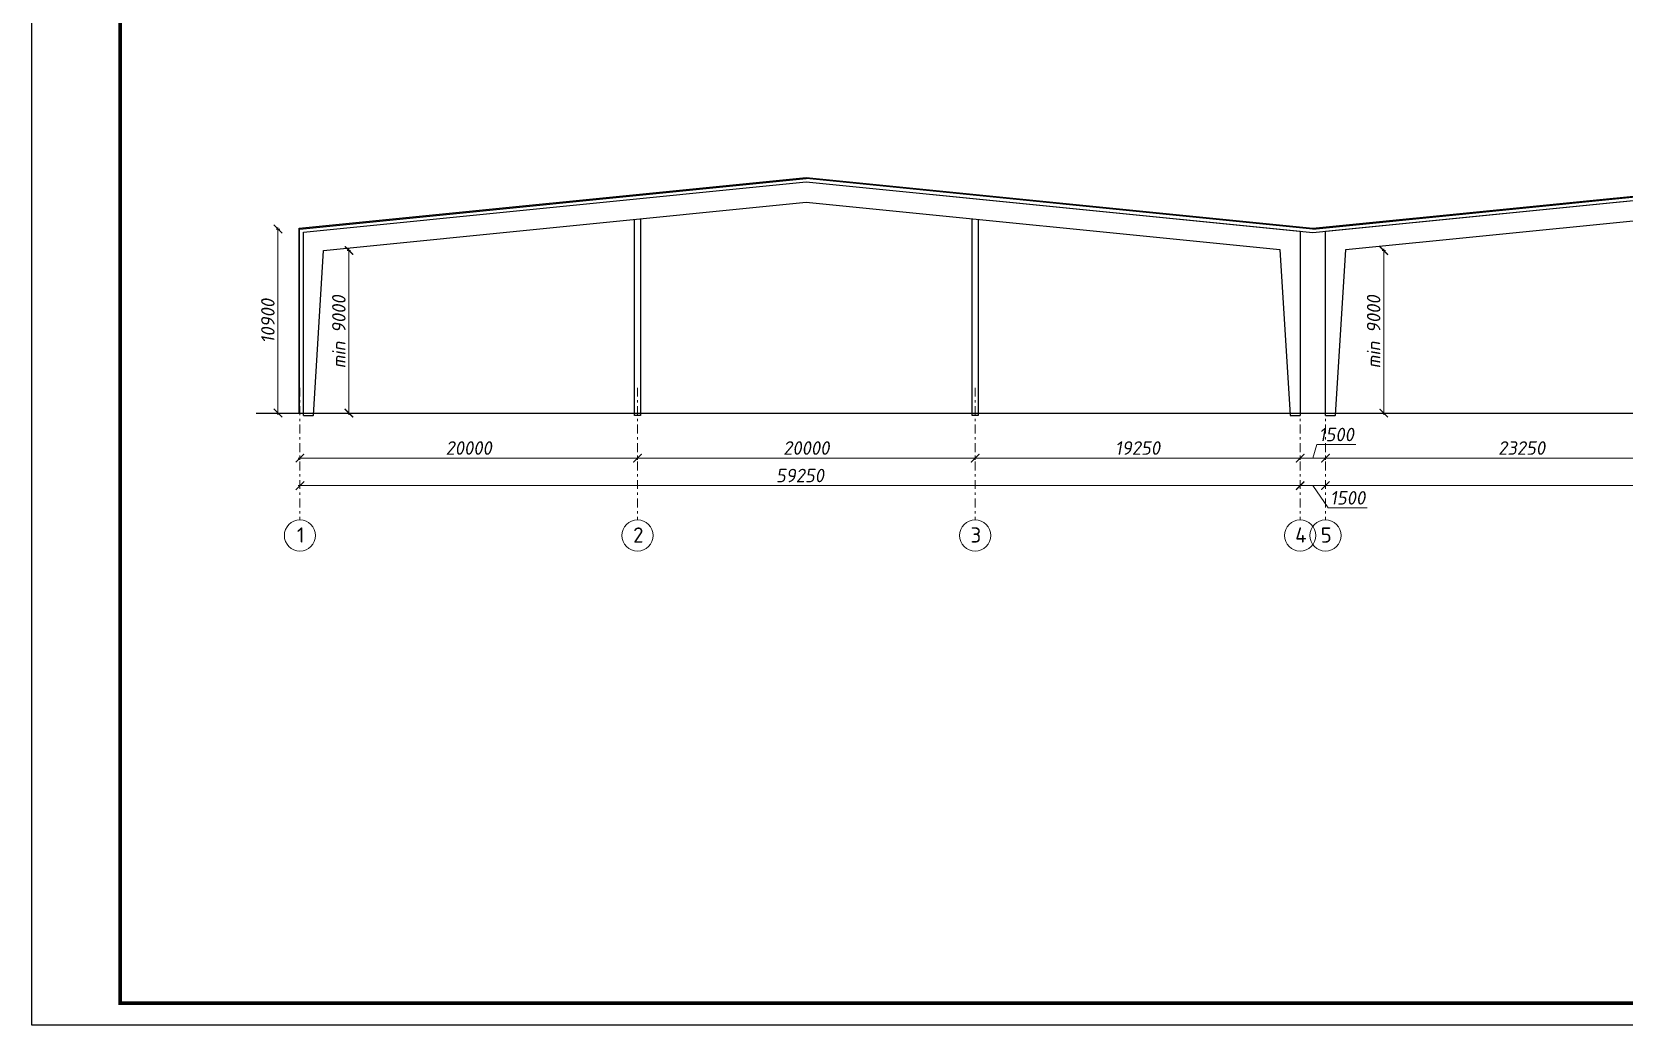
# Model space of a CAD drawing. Header units: millimetres. Extents: x -2648 to 2168491, y -277796 to 297800.
# Drawn here: x 936236 to 1030564, y -60978 to -2136 of the extents above; entities that cross this region are included whole.
import ezdxf
from ezdxf.enums import TextEntityAlignment as Align

# ---------------------------------------------------------------- set-up
doc = ezdxf.new("R2010")
doc.units = ezdxf.units.MM
doc.linetypes.add('Штрихштриховая', pattern=[1093.611073, 529.166651, -211.666656, 141.111112, -211.666656])
doc.layers.get('0').update_dxf_attribs({"lineweight": 0})
doc.layers.get('Defpoints').update_dxf_attribs({"color": 252})
doc.layers.add('Axes', color=1, linetype='Continuous')
doc.layers.add('Dimension', color=162, linetype='Continuous', lineweight=25)
doc.layers.add('я_12', color=1, linetype='Continuous', lineweight=20)
doc.styles.add('Лена', font='isocpeur.ttf', dxfattribs={"oblique": 10})
doc.dimstyles.new('S-100', dxfattribs={"dimscale": 100, "dimtxt": 1, "dimasz": 1.5, "dimexe": 1, "dimexo": 1, "dimgap": 1, "dimtad": 1, "dimdec": 0, "dimzin": 0, "dimdsep": 46, "dimtxsty": 'Лена', "dimblk": 'ARCHTICK', "dimcen": 2, "dimdle": 1, "dimclrd": 256, "dimclre": 256, "dimclrt": 256, "dimadec": 0, "dimazin": 0, "dimtfac": 1, "dimtdec": 0, "dimtmove": 1, "dimatfit": 2, "dimfxl": 1, "dimtolj": 1, "dimtzin": 0, "dimlwd": 20, "dimlwe": 20, "dimarcsym": 0})

# ---------------------------------------------------------------- blocks, each defined once
blk = doc.blocks.new('_ArchTick')
at = {"color": 0, "linetype": 'ByBlock', "const_width": 0.15}
blk.add_lwpolyline([(-0.5, -0.5), (0.5, 0.5)], dxfattribs=at)
blk = doc.blocks.new('*D371')
at = {"layer": 'Defpoints', "color": 0, "lineweight": -2, "ltscale": 100, "transparency": 16777216}
for p in [(972118, -27389), (952118, -28844), (972118, -31049)]:
    blk.add_point(p, dxfattribs=at)
at = {"layer": 'Dimension', "lineweight": 20, "ltscale": 100, "transparency": 16777216}
for p, q in [((952118, -27489), (952118, -27289)), ((972118, -27489), (972118, -27289)), ((952018, -27389), (972218, -27389))]:
    blk.add_line(p, q, dxfattribs=at)
at = {"layer": 'Dimension', "lineweight": 20, "ltscale": 100, "transparency": 16777216, "xscale": 500, "yscale": 500, "zscale": 500, "rotation": 180}
blk.add_blockref('_ArchTick', (952118, -27389), dxfattribs=at)
at = {"layer": 'Dimension', "lineweight": 20, "ltscale": 100, "transparency": 16777216, "xscale": 500, "yscale": 500, "zscale": 500}
blk.add_blockref('_ArchTick', (972118, -27389), dxfattribs=at)
at = {"layer": 'Dimension', "lineweight": -2, "ltscale": 100, "transparency": 16777216, "insert": (962118, -26789), "char_height": 800, "attachment_point": 5, "style": 'Лена'}
blk.add_mtext('\\A1;20000', dxfattribs=at)
blk = doc.blocks.new('*D372')
at = {"layer": 'Defpoints', "color": 0, "lineweight": -2, "ltscale": 100, "transparency": 16777216}
for p in [(952118, -28704), (1011368, -29019), (1011368, -31049)]:
    blk.add_point(p, dxfattribs=at)
at = {"layer": 'Dimension', "lineweight": 20, "ltscale": 100, "transparency": 16777216}
for p, q in [((952018, -29019), (1011468, -29019)), ((952118, -28919), (952118, -29119)), ((1011368, -29119), (1011368, -28919))]:
    blk.add_line(p, q, dxfattribs=at)
at = {"layer": 'Dimension', "lineweight": 20, "ltscale": 100, "transparency": 16777216, "xscale": 500, "yscale": 500, "zscale": 500, "rotation": 180}
blk.add_blockref('_ArchTick', (952118, -29019), dxfattribs=at)
at = {"layer": 'Dimension', "lineweight": 20, "ltscale": 100, "transparency": 16777216, "xscale": 500, "yscale": 500, "zscale": 500}
blk.add_blockref('_ArchTick', (1011368, -29019), dxfattribs=at)
at = {"layer": 'Dimension', "lineweight": -2, "ltscale": 100, "transparency": 16777216, "insert": (981743, -28419), "char_height": 800, "attachment_point": 5, "style": 'Лена'}
blk.add_mtext('\\A1;59250', dxfattribs=at)
blk = doc.blocks.new('*D369')
at = {"layer": 'Defpoints', "color": 0, "lineweight": -2, "ltscale": 100, "transparency": 16777216}
for p in [(992118, -27389), (972118, -28844), (992118, -31049)]:
    blk.add_point(p, dxfattribs=at)
at = {"layer": 'Dimension', "lineweight": 20, "ltscale": 100, "transparency": 16777216}
for p, q in [((972118, -27489), (972118, -27289)), ((992118, -27489), (992118, -27289)), ((972018, -27389), (992218, -27389))]:
    blk.add_line(p, q, dxfattribs=at)
at = {"layer": 'Dimension', "lineweight": 20, "ltscale": 100, "transparency": 16777216, "xscale": 500, "yscale": 500, "zscale": 500, "rotation": 180}
blk.add_blockref('_ArchTick', (972118, -27389), dxfattribs=at)
at = {"layer": 'Dimension', "lineweight": 20, "ltscale": 100, "transparency": 16777216, "xscale": 500, "yscale": 500, "zscale": 500}
blk.add_blockref('_ArchTick', (992118, -27389), dxfattribs=at)
at = {"layer": 'Dimension', "lineweight": -2, "ltscale": 100, "transparency": 16777216, "insert": (982118, -26789), "char_height": 800, "attachment_point": 5, "style": 'Лена'}
blk.add_mtext('\\A1;20000', dxfattribs=at)
blk = doc.blocks.new('*D370')
at = {"layer": 'Defpoints', "color": 0, "lineweight": -2, "ltscale": 100, "transparency": 16777216}
for p in [(1011368, -27389), (992118, -28844), (1011368, -31049)]:
    blk.add_point(p, dxfattribs=at)
at = {"layer": 'Dimension', "lineweight": 20, "ltscale": 100, "transparency": 16777216}
for p, q in [((992118, -27489), (992118, -27289)), ((1011368, -27489), (1011368, -27289)), ((992018, -27389), (1011468, -27389))]:
    blk.add_line(p, q, dxfattribs=at)
at = {"layer": 'Dimension', "lineweight": 20, "ltscale": 100, "transparency": 16777216, "xscale": 500, "yscale": 500, "zscale": 500, "rotation": 180}
blk.add_blockref('_ArchTick', (992118, -27389), dxfattribs=at)
at = {"layer": 'Dimension', "lineweight": 20, "ltscale": 100, "transparency": 16777216, "xscale": 500, "yscale": 500, "zscale": 500}
blk.add_blockref('_ArchTick', (1011368, -27389), dxfattribs=at)
at = {"layer": 'Dimension', "lineweight": -2, "ltscale": 100, "transparency": 16777216, "insert": (1001743, -26789), "char_height": 800, "attachment_point": 5, "style": 'Лена'}
blk.add_mtext('\\A1;19250', dxfattribs=at)
blk = doc.blocks.new('*D373')
at = {"layer": 'Defpoints', "color": 0, "lineweight": -2, "ltscale": 100, "transparency": 16777216}
for p in [(1012868, -27389), (1011368, -31049), (1012868, -30919)]:
    blk.add_point(p, dxfattribs=at)
at = {"layer": 'Dimension', "lineweight": 20, "ltscale": 100, "transparency": 16777216}
for p, q in [((1011368, -27489), (1011368, -27289)), ((1012118, -27389), (1012358, -26589)), ((1012358, -26589), (1014678, -26589)), ((1012868, -27489), (1012868, -27289)), ((1011268, -27389), (1012968, -27389))]:
    blk.add_line(p, q, dxfattribs=at)
at = {"layer": 'Dimension', "lineweight": 20, "ltscale": 100, "transparency": 16777216, "xscale": 500, "yscale": 500, "zscale": 500, "rotation": 180}
blk.add_blockref('_ArchTick', (1011368, -27389), dxfattribs=at)
at = {"layer": 'Dimension', "lineweight": 20, "ltscale": 100, "transparency": 16777216, "xscale": 500, "yscale": 500, "zscale": 500}
blk.add_blockref('_ArchTick', (1012868, -27389), dxfattribs=at)
at = {"layer": 'Dimension', "lineweight": -2, "ltscale": 100, "transparency": 16777216, "insert": (1013518, -25989), "char_height": 800, "attachment_point": 5, "style": 'Лена'}
blk.add_mtext('\\A1;1500', dxfattribs=at)
blk = doc.blocks.new('*D374')
at = {"layer": 'Defpoints', "color": 0, "lineweight": -2, "ltscale": 100, "transparency": 16777216}
for p in [(1036118, -27389), (1012868, -30919), (1036118, -30934)]:
    blk.add_point(p, dxfattribs=at)
at = {"layer": 'Dimension', "lineweight": 20, "ltscale": 100, "transparency": 16777216}
for p, q in [((1012868, -27489), (1012868, -27289)), ((1036118, -27489), (1036118, -27289)), ((1012768, -27389), (1036218, -27389))]:
    blk.add_line(p, q, dxfattribs=at)
at = {"layer": 'Dimension', "lineweight": 20, "ltscale": 100, "transparency": 16777216, "xscale": 500, "yscale": 500, "zscale": 500, "rotation": 180}
blk.add_blockref('_ArchTick', (1012868, -27389), dxfattribs=at)
at = {"layer": 'Dimension', "lineweight": 20, "ltscale": 100, "transparency": 16777216, "xscale": 500, "yscale": 500, "zscale": 500}
blk.add_blockref('_ArchTick', (1036118, -27389), dxfattribs=at)
at = {"layer": 'Dimension', "lineweight": -2, "ltscale": 100, "transparency": 16777216, "insert": (1024493, -26789), "char_height": 800, "attachment_point": 5, "style": 'Лена'}
blk.add_mtext('\\A1;23250', dxfattribs=at)
blk = doc.blocks.new('*D380')
at = {"layer": 'Defpoints', "color": 0, "lineweight": -2, "ltscale": 100, "transparency": 16777216}
for p in [(1012868, -29019), (1011368, -31049), (1012868, -31049)]:
    blk.add_point(p, dxfattribs=at)
at = {"layer": 'Dimension', "lineweight": 20, "ltscale": 100, "transparency": 16777216}
for p, q in [((1011268, -29019), (1012968, -29019)), ((1011368, -29119), (1011368, -28919)), ((1012118, -29019), (1013029, -30341)), ((1012868, -29119), (1012868, -28919)), ((1013029, -30341), (1015349, -30341))]:
    blk.add_line(p, q, dxfattribs=at)
at = {"layer": 'Dimension', "lineweight": 20, "ltscale": 100, "transparency": 16777216, "xscale": 500, "yscale": 500, "zscale": 500, "rotation": 180}
blk.add_blockref('_ArchTick', (1011368, -29019), dxfattribs=at)
at = {"layer": 'Dimension', "lineweight": 20, "ltscale": 100, "transparency": 16777216, "xscale": 500, "yscale": 500, "zscale": 500}
blk.add_blockref('_ArchTick', (1012868, -29019), dxfattribs=at)
at = {"layer": 'Dimension', "lineweight": -2, "ltscale": 100, "transparency": 16777216, "insert": (1014189, -29741), "char_height": 800, "attachment_point": 5, "style": 'Лена'}
blk.add_mtext('\\A1;1500', dxfattribs=at)
blk = doc.blocks.new('*D381')
at = {"layer": 'Defpoints', "color": 0, "lineweight": -2, "ltscale": 100, "transparency": 16777216}
for p in [(1083368, -29019), (1012868, -31049), (1083368, -31049)]:
    blk.add_point(p, dxfattribs=at)
at = {"layer": 'Dimension', "lineweight": 20, "ltscale": 100, "transparency": 16777216}
for p, q in [((1012768, -29019), (1083468, -29019)), ((1012868, -29119), (1012868, -28919)), ((1083368, -29119), (1083368, -28919))]:
    blk.add_line(p, q, dxfattribs=at)
at = {"layer": 'Dimension', "lineweight": 20, "ltscale": 100, "transparency": 16777216, "xscale": 500, "yscale": 500, "zscale": 500, "rotation": 180}
blk.add_blockref('_ArchTick', (1012868, -29019), dxfattribs=at)
at = {"layer": 'Dimension', "lineweight": 20, "ltscale": 100, "transparency": 16777216, "xscale": 500, "yscale": 500, "zscale": 500}
blk.add_blockref('_ArchTick', (1083368, -29019), dxfattribs=at)
at = {"layer": 'Dimension', "lineweight": -2, "ltscale": 100, "transparency": 16777216, "insert": (1048118, -28419), "char_height": 800, "attachment_point": 5, "style": 'Лена'}
blk.add_mtext('\\A1;70500', dxfattribs=at)
blk = doc.blocks.new('*D408')
at = {"layer": 'Defpoints', "color": 0, "lineweight": -2, "ltscale": 100, "transparency": 16777216}
for p in [(950818, -13820), (952118, -13820), (952118, -24720)]:
    blk.add_point(p, dxfattribs=at)
at = {"layer": 'Dimension', "lineweight": 20, "ltscale": 100, "transparency": 16777216}
for p, q in [((950918, -13820), (950718, -13820)), ((950818, -24820), (950818, -13720)), ((950918, -24720), (950718, -24720))]:
    blk.add_line(p, q, dxfattribs=at)
at = {"layer": 'Dimension', "lineweight": 20, "ltscale": 100, "transparency": 16777216, "xscale": 500, "yscale": 500, "zscale": 500}
for p, rotation in [((950818, -13820), 90), ((950818, -24720), 270)]:
    blk.add_blockref('_ArchTick', p, dxfattribs=dict(at, rotation=rotation))
at = {"layer": 'Dimension', "lineweight": -2, "ltscale": 100, "transparency": 16777216, "insert": (950218, -19270), "char_height": 800, "attachment_point": 5, "rotation": 90, "style": 'Лена'}
blk.add_mtext('\\A1;10900', dxfattribs=at)
blk = doc.blocks.new('*D409')
at = {"layer": 'Defpoints', "color": 0, "lineweight": -2, "ltscale": 100, "transparency": 16777216}
for p in [(953521, -15090), (955022, -15090), (954116, -24720)]:
    blk.add_point(p, dxfattribs=at)
at = {"layer": 'Dimension', "lineweight": 20, "ltscale": 100, "transparency": 16777216}
for p, q in [((954922, -15090), (955122, -15090)), ((955022, -24820), (955022, -14990)), ((954922, -24720), (955122, -24720))]:
    blk.add_line(p, q, dxfattribs=at)
at = {"layer": 'Dimension', "lineweight": 20, "ltscale": 100, "transparency": 16777216, "xscale": 500, "yscale": 500, "zscale": 500}
for p, rotation in [((955022, -15090), 90), ((955022, -24720), 270)]:
    blk.add_blockref('_ArchTick', p, dxfattribs=dict(at, rotation=rotation))
at = {"layer": 'Dimension', "lineweight": -2, "ltscale": 100, "transparency": 16777216, "insert": (954422, -19905), "char_height": 800, "attachment_point": 5, "rotation": 90, "style": 'Лена'}
blk.add_mtext('\\A1;min 9000', dxfattribs=at)
blk = doc.blocks.new('*D410')
at = {"layer": 'Defpoints', "color": 0, "lineweight": -2, "ltscale": 100, "transparency": 16777216}
for p in [(1014821, -15090), (1016321, -15090), (1015415, -24720)]:
    blk.add_point(p, dxfattribs=at)
at = {"layer": 'Dimension', "lineweight": 20, "ltscale": 100, "transparency": 16777216}
for p, q in [((1016221, -15090), (1016421, -15090)), ((1016321, -24820), (1016321, -14990)), ((1016221, -24720), (1016421, -24720))]:
    blk.add_line(p, q, dxfattribs=at)
at = {"layer": 'Dimension', "lineweight": 20, "ltscale": 100, "transparency": 16777216, "xscale": 500, "yscale": 500, "zscale": 500}
for p, rotation in [((1016321, -15090), 90), ((1016321, -24720), 270)]:
    blk.add_blockref('_ArchTick', p, dxfattribs=dict(at, rotation=rotation))
at = {"layer": 'Dimension', "lineweight": -2, "ltscale": 100, "transparency": 16777216, "insert": (1015721, -19905), "char_height": 800, "attachment_point": 5, "rotation": 90, "style": 'Лена'}
blk.add_mtext('\\A1;min 9000', dxfattribs=at)

msp = doc.modelspace()

# ---------------------------------------------------------------- linework, layer by layer
at = {"lineweight": -2, "ltscale": 100}
for p, q in [((1012118.1, -13819.9), (1048116.3, -10220.1)), ((952118.1, -13819.9), (982116.3, -10820.1)), ((1012118.1, -13819.9), (982119.9, -10820.1)), ((949524.1, -24719.9), (1138056.8, -24719.9))]:
    msp.add_line(p, q, dxfattribs=at)
at = {"ltscale": 100, "const_width": 209.2}
msp.add_lwpolyline([(941466.3, 93050.7), (1154596.1, 93050.7), (1154596.1, -59670.5), (941466.3, -59670.5)], close=True, dxfattribs=at)
at = {"lineweight": -2, "ltscale": 100}
for points in [[(952068.1, -24719.9), (952068.1, -13774.7), (982116.3, -10769.8), (1012118.1, -13769.7), (1048116.3, -10169.8), (1084118.1, -13769.7), (1108119.9, -11369.8), (1132168.1, -13774.7), (1132168.1, -24719.9)], [(952321.1, -24719.9), (952321.1, -14003.6), (982116.3, -11024.1), (1012118.1, -14023.9), (1048116.3, -10424.1), (1084118.1, -14023.9), (1108119.9, -11624.1), (1131915.1, -14003.6), (1131915.1, -24719.9)], [(952321.1, -24869.9), (952321.1, -14003.6), (982116.3, -11024.1), (1011368.1, -13948.9), (1011368.1, -24869.9)], [(1012868.1, -24869.9), (1012868.1, -13948.9), (1048116.3, -10424.1), (1083368.1, -13948.9), (1083368.1, -24869.9)], [(972293.1, -13212.4), (972293.1, -24869.9), (971943.1, -24869.9), (971943.1, -13247.4)], [(992293.1, -13247.6), (992293.1, -24869.9), (991943.1, -24869.9), (991943.1, -13212.6)]]:
    msp.add_lwpolyline(points, dxfattribs=at)
at = {"lineweight": -2, "ltscale": 100, "const_width": 20}
msp.add_lwpolyline([(952118.1, -24719.9), (952118.1, -13819.9), (982116.3, -10820.1), (1012118.1, -13819.9), (1048116.3, -10220.1), (1084118.1, -13819.9), (1108119.9, -11420.1), (1132118.1, -13819.9), (1132118.1, -24719.9)], dxfattribs=at)
at = {"lineweight": -2, "ltscale": 100}
for points in [[(952321.1, -24869.9), (952894.8, -24869.9, 0.3961041), (952912.8, -24853), (953521.1, -15089.6), (982116.3, -12230.1), (1010168.1, -15034.9), (1010776.3, -24853, 0.3962055), (1010794.3, -24869.9), (1011368.1, -24869.9)], [(1012868.1, -24869.9), (1013441.9, -24869.9, 0.3962055), (1013459.9, -24853), (1014068.1, -15034.9), (1048116.3, -11630.1), (1082168.1, -15034.9), (1082776.3, -24853, 0.3962055), (1082794.3, -24869.9), (1083368.1, -24869.9)]]:
    msp.add_lwpolyline(points, format="xyb", dxfattribs=at)
msp.add_arc((982118.1, -10838), 18, 84.289407, 95.710593, dxfattribs=at)
at = {"layer": 'Defpoints'}
msp.add_lwpolyline([(936236.1, 94358.3), (1155903.7, 94358.3), (1155903.7, -60978), (936236.1, -60978)], close=True, dxfattribs=at)
at = {"layer": 'я_12', "linetype": 'Штрихштриховая'}
for p, q in [((952118.1, -23217.9), (952118.1, -31048.8)), ((972118.1, -23217.9), (972118.1, -31048.8)), ((992118.1, -23217.9), (992118.1, -31048.8)), ((1011368.1, -23217.9), (1011368.1, -31048.8)), ((1012868.1, -23217.9), (1012868.1, -31048.8))]:
    msp.add_line(p, q, dxfattribs=at)
at = {"layer": 'я_12', "linetype": 'Continuous', "ltscale": 5}
for centre in [(952118.1, -31972.8), (972118.1, -31972.8), (992118.1, -31972.8), (1011368.1, -31972.8), (1012868.1, -31972.8)]:
    msp.add_circle(centre, 924, dxfattribs=at)

# ---------------------------------------------------------------- texts
at = {"layer": 'Axes', "style": 'Лена'}
for s, p in [('1', (952162.5, -32392.2)), ('2', (972162.5, -32392.2)), ('3', (992162.5, -32392.2)), ('4', (1011412.5, -32392.2)), ('5', (1012912.5, -32392.2))]:
    msp.add_text(s, height=900, dxfattribs=at).set_placement(p, align=Align.CENTER)

# ---------------------------------------------------------------- dimensions: what is measured, and where the dimension line sits
at = {"layer": 'Dimension', "color": 1, "lineweight": -2, "ltscale": 100}
dim = msp.add_linear_dim(base=(950817.8, -13819.9), p1=(952118.1, -24719.9), p2=(952118.1, -13819.9), angle=90, dimstyle='S-100', override={"dimtxt": 8, "dimasz": 5, "dimgap": 2, "dimtxsty": 'Лена', "dimatfit": 3, "dimfxlon": 1}, dxfattribs=at)
dim.commit()
dim.dimension.update_dxf_attribs({"geometry": '*D408', "text_midpoint": (950217.8, -19269.9)})
for base, p1, p2, picture, middle in [((955021.8, -15089.6), (954115.9, -24719.9), (953521.1, -15089.6), '*D409', (954421.5, -19904.8)), ((1016321.2, -15089.6), (1015415.4, -24719.9), (1014820.5, -15089.6), '*D410', (1015720.9, -19904.8))]:
    dim = msp.add_linear_dim(base=base, p1=p1, p2=p2, angle=90, text='min 9000', dimstyle='S-100', override={"dimtxt": 8, "dimasz": 5, "dimgap": 2, "dimtxsty": 'Лена', "dimatfit": 3, "dimfxlon": 1}, dxfattribs=at)
    dim.commit()
    dim.dimension.update_dxf_attribs({"geometry": picture, "text_midpoint": middle})
at = {"layer": 'Dimension', "lineweight": -2, "ltscale": 100}
for base, p1, p2, picture, middle in [((1012868.1, -27389.1), (1011368.1, -31048.8), (1012868.1, -30919.3), '*D373', (1012558.1, -25989.1)), ((1036118.1, -27389.1), (1012868.1, -30919.3), (1036118.1, -30933.6), '*D374', (1024493.1, -26789.1)), ((1083368.1, -29019.4), (1012868.1, -31048.8), (1083368.1, -31048.8), '*D381', (1048118.1, -28419.4))]:
    dim = msp.add_linear_dim(base=base, p1=p1, p2=p2, dimstyle='S-100', override={"dimtxt": 8, "dimasz": 5, "dimgap": 2, "dimtxsty": 'Лена', "dimatfit": 3, "dimfxlon": 1}, dxfattribs=at)
    dim.commit()
    dim.dimension.update_dxf_attribs({"geometry": picture, "text_midpoint": middle})
at = {"layer": 'Dimension', "color": 1, "lineweight": -2, "ltscale": 100}
for base, p1, p2, picture, middle in [((972118.1, -27389.1), (952118.1, -28844.4), (972118.1, -31048.8), '*D371', (962118.1, -26789.1)), ((992118.1, -27389.1), (972118.1, -28844.4), (992118.1, -31048.8), '*D369', (982118.1, -26789.1)), ((1011368.1, -27389.1), (992118.1, -28844.4), (1011368.1, -31048.8), '*D370', (1001743.1, -26789.1)), ((1011368.1, -29019.4), (952118.1, -28703.7), (1011368.1, -31048.8), '*D372', (981743.1, -28419.4))]:
    dim = msp.add_linear_dim(base=base, p1=p1, p2=p2, dimstyle='S-100', override={"dimtxt": 8, "dimasz": 5, "dimgap": 2, "dimtxsty": 'Лена', "dimatfit": 3, "dimfxlon": 1}, dxfattribs=at)
    dim.commit()
    dim.dimension.update_dxf_attribs({"geometry": picture, "text_midpoint": middle})
at = {"layer": 'Dimension', "lineweight": -2, "ltscale": 100}
dim = msp.add_linear_dim(base=(1012868.1, -29019.4), p1=(1011368.1, -31048.8), p2=(1012868.1, -31048.8), dimstyle='S-100', override={"dimtxt": 8, "dimasz": 5, "dimgap": 2, "dimtxsty": 'Лена', "dimatfit": 3, "dimfxlon": 1}, dxfattribs=at)
dim.commit()
dim.dimension.update_dxf_attribs({"geometry": '*D380', "text_midpoint": (1013228.5, -30341.2), "dimtype": 160})

doc.saveas('drawing.dxf')
